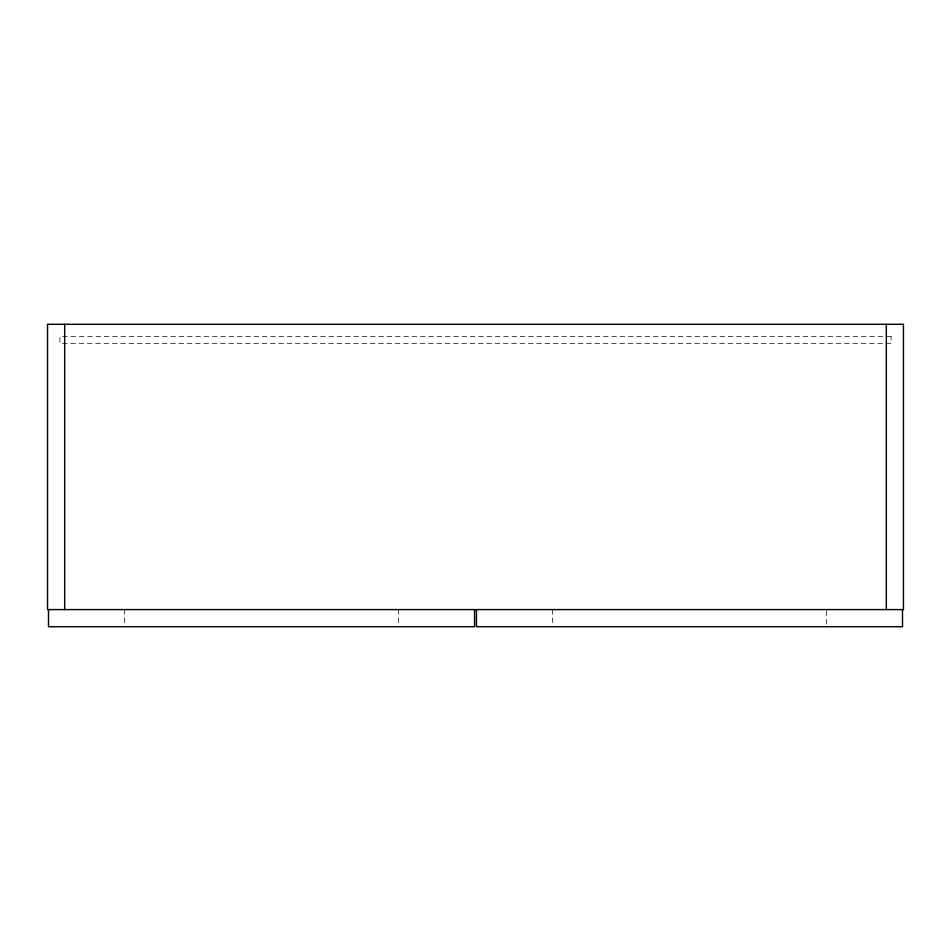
<?xml version="1.0" encoding="UTF-8"?>
<svg xmlns="http://www.w3.org/2000/svg" width="951" height="951" viewBox="0 0 951 951"><rect width="100%" height="100%" fill="white"/><g stroke="black" fill="none" stroke-linecap="round" stroke-linejoin="round"><path stroke-width="0.71" stroke-dasharray="4.75 3.57" d="M826.419 611.018L826.419 625.283M552.531 609.591L552.531 625.283M398.469 609.591L398.469 625.283M124.581 609.591L124.581 625.283M891.087 336.654L59.913 336.654L59.913 343.311L891.087 343.311L891.087 336.654"/><path stroke-width="1.43" d="M902.499 609.591L902.499 626.709L476.451 626.709L476.451 609.591M886.332 324.291L886.332 609.591M474.549 609.591L474.549 626.709L48.501 626.709L48.501 609.591M64.668 324.291L64.668 609.591M903.45 324.291L47.55 324.291L47.55 609.591L903.45 609.591L903.45 324.291"/></g></svg>
